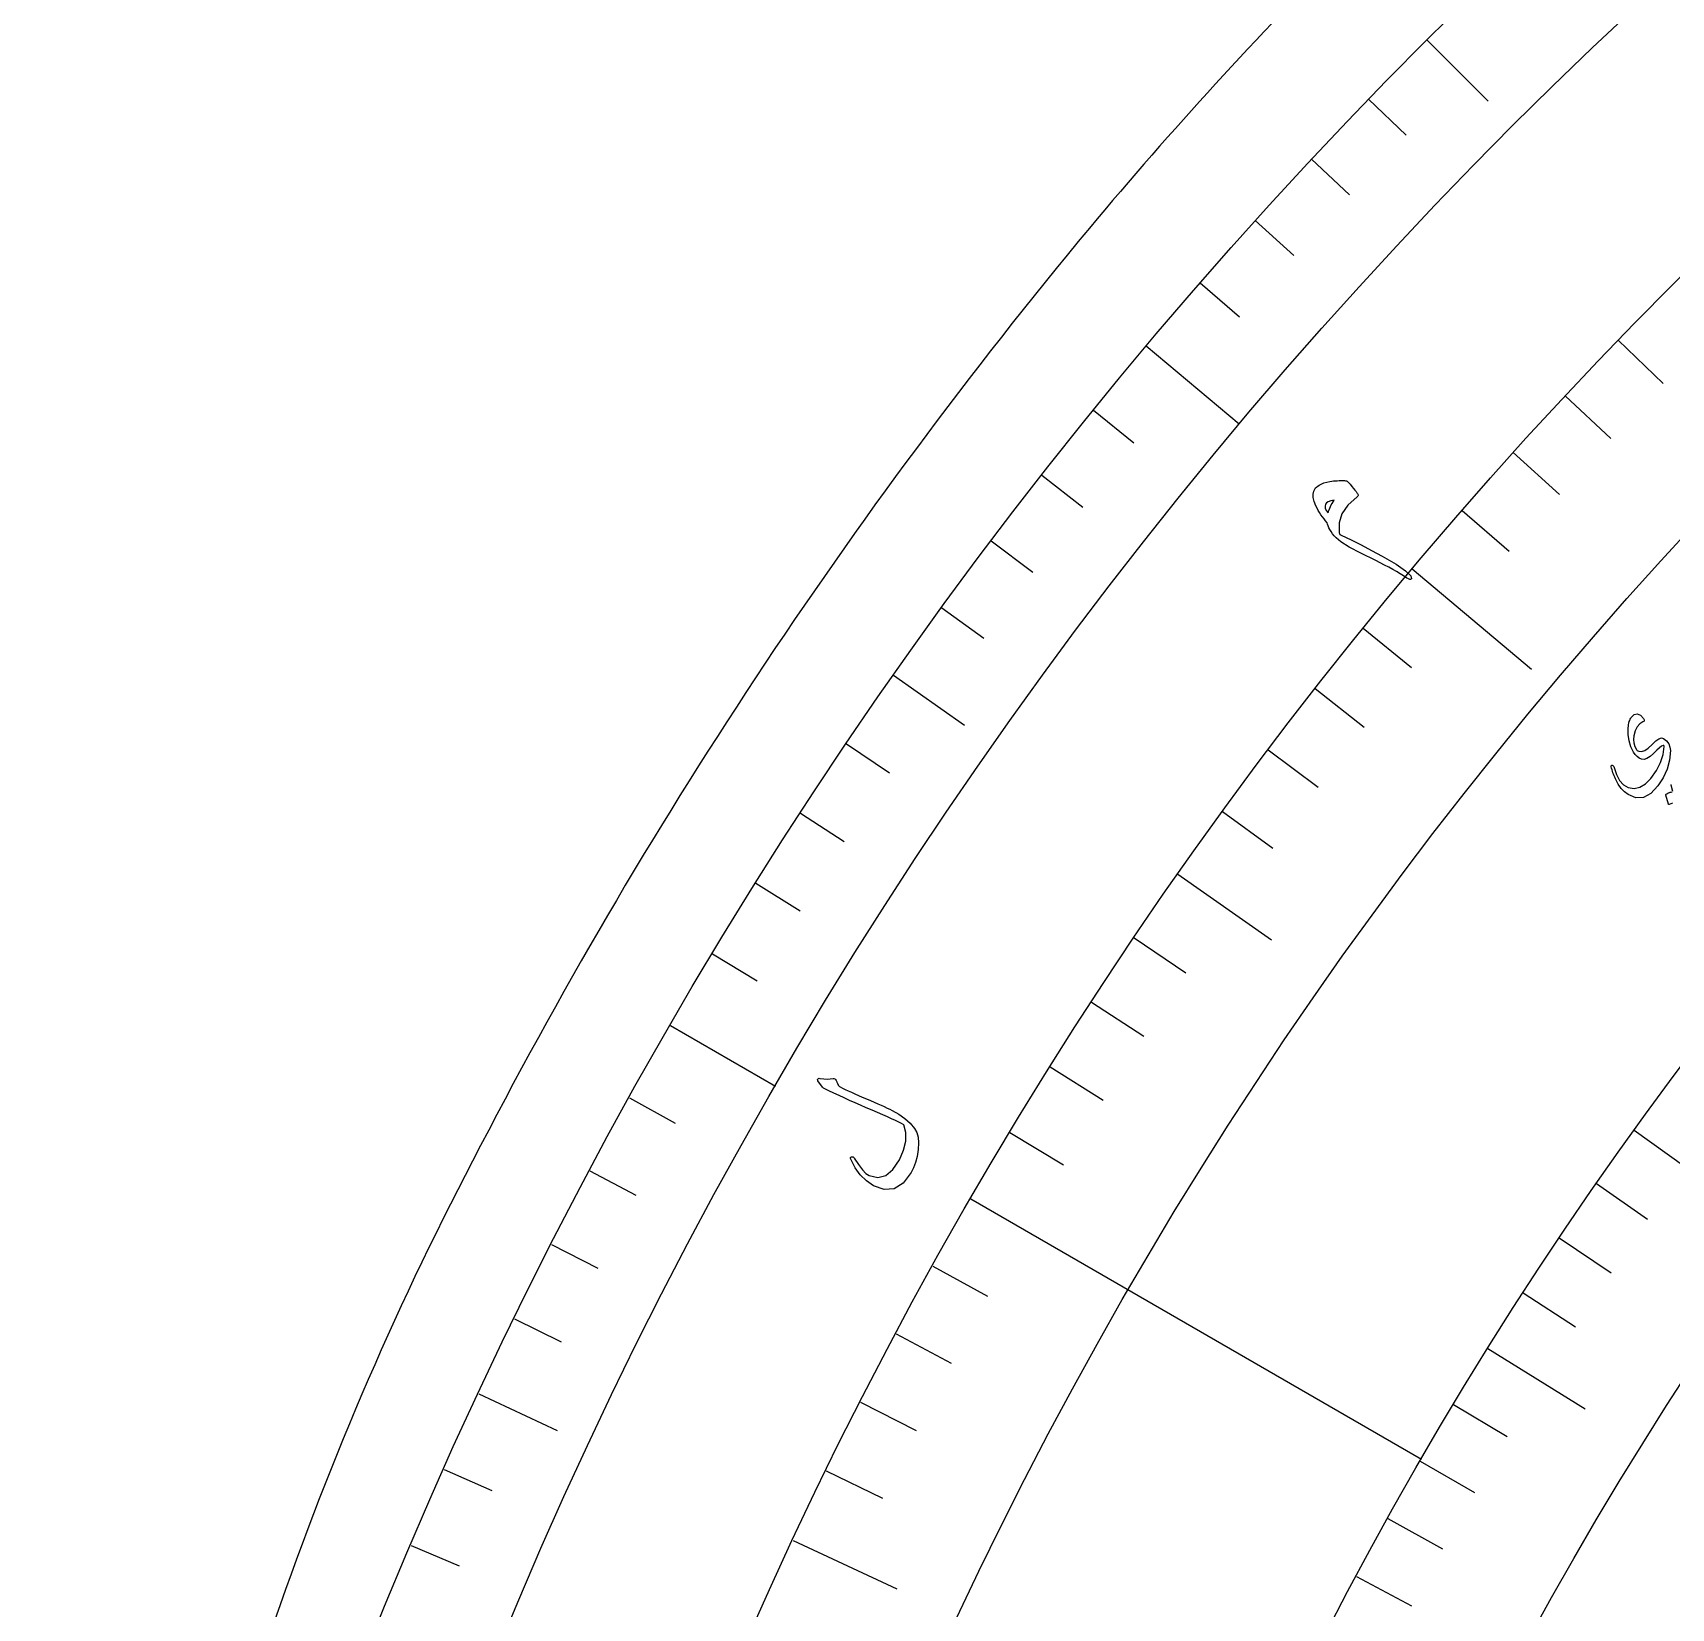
# Model space of a CAD drawing. Header units: millimetres. Extents: x -280 to 280, y -280 to 325.
# Drawn here: x -274.4 to -179.9, y 103.6 to 194.4 of the extents above; entities that cross this region are included whole.
import ezdxf

# ---------------------------------------------------------------- set-up
doc = ezdxf.new("R2010")
doc.units = ezdxf.units.MM
for name, color, linetype in [('CUT_OUTER', 1, 'Continuous'), ('ENGRAVE', 7, 'Continuous'), ('ENGRAVE_FINE', 8, 'Continuous'), ('TEXT', 5, 'Continuous')]:
    doc.layers.add(name, color=color, linetype=linetype)

msp = doc.modelspace()

# ---------------------------------------------------------------- linework, layer by layer
at = {"layer": 'CUT_OUTER'}
for centre, radius, start, end in [((-24.1986, 25.052), 246.6349, 129.873816, 140.124297), ((14.3348, -6.1119), 296.188, 140.276813, 152.776561), ((-78.7774, 40.3559), 192.1368, 152.396432, 161.271161)]:
    msp.add_arc(centre, radius, start, end, dxfattribs=at)
at = {"layer": 'ENGRAVE'}
for points in [[(-194.0301, 194.0301), (-190.4946, 190.4946)], [(-210.2026, 176.3809), (-204.8403, 171.8814)], [(-194.8817, 163.5252), (-187.9873, 157.7401)], [(-224.7753, 157.3894), (-220.6796, 154.5215)], [(-208.3923, 145.9178), (-202.9859, 142.1322)], [(-237.6374, 137.2), (-231.5752, 133.7)], [(-220.3169, 127.2), (-194.3361, 112.2)], [(-190.5058, 118.5872), (-184.9026, 115.0993)], [(-248.6909, 115.9665), (-244.1593, 113.8534)], [(-230.5647, 107.5141), (-224.5831, 104.7248)]]:
    msp.add_lwpolyline(points, dxfattribs=at)
for radius in [274.4, 274.4, 267.4, 254.4, 254.4, 243.9, 224.4, 224.4, 213.9, 194.4, 194.4]:
    msp.add_circle((0, 0), radius, dxfattribs=at)
msp.add_arc((0, 0), 194.4, 90, 180, dxfattribs=at)
at = {"layer": 'ENGRAVE_FINE'}
for points in [[(-197.3868, 190.6143), (-195.2288, 188.5303)], [(-200.6835, 187.1404), (-198.4894, 185.0944)], [(-203.9189, 183.6094), (-201.6895, 181.602)], [(-207.0923, 180.0226), (-204.8282, 178.0544)], [(-183, 176.7211), (-180.4104, 174.2203)], [(-186.0564, 173.5004), (-183.4235, 171.0452)], [(-213.2489, 172.6855), (-210.9174, 170.7976)], [(-189.056, 170.2268), (-186.3807, 167.818)], [(-216.2302, 168.9375), (-213.8661, 167.0905)], [(-191.9981, 166.9014), (-189.2812, 164.5396)], [(-219.1456, 165.138), (-216.7497, 163.3326)], [(-221.9943, 161.2883), (-219.5672, 159.5249)], [(-197.7059, 160.0991), (-194.9082, 157.8336)], [(-200.4699, 156.6243), (-197.6331, 154.4079)], [(-227.4879, 153.4425), (-225.0008, 151.765)], [(-203.1729, 153.1017), (-200.2978, 150.9352)], [(-230.1312, 149.449), (-227.6152, 147.815)], [(-205.8139, 149.5326), (-202.9015, 147.4165)], [(-232.7044, 145.4098), (-230.1603, 143.8201)], [(-210.9072, 142.2587), (-207.9226, 140.2456)], [(-235.2067, 141.3264), (-232.6352, 139.7813)], [(-213.3578, 138.5562), (-210.3386, 136.5955)], [(-215.7434, 134.8115), (-212.6905, 132.9038)], [(-239.9956, 133.0318), (-237.3718, 131.5773)], [(-218.0634, 131.0257), (-214.9776, 129.1715)], [(-182.0669, 131.1755), (-179.146, 129.0711)], [(-242.2808, 128.823), (-239.632, 127.4146)], [(-184.2545, 128.0845), (-181.2986, 126.0297)], [(-186.3906, 124.9556), (-183.4004, 122.9509)], [(-244.4922, 124.575), (-241.8192, 123.213)], [(-222.5033, 123.3356), (-219.3546, 121.5903)], [(-188.4746, 121.7895), (-185.4509, 119.8357)], [(-246.6291, 120.289), (-243.9327, 118.9739)], [(-224.6219, 119.4336), (-221.4433, 117.7435)], [(-226.6721, 115.4952), (-223.4644, 113.8608)], [(-192.4834, 115.3494), (-189.3955, 113.4989)], [(-250.6769, 111.6085), (-247.9362, 110.3883)], [(-228.6532, 111.5216), (-225.4175, 109.9435)], [(-194.407, 112.0771), (-191.2882, 110.2791)], [(-196.2759, 108.771), (-193.1271, 107.0261)], [(-252.5865, 107.2166), (-249.825, 106.0444)], [(-198.0894, 105.4322), (-194.9115, 103.7408)]]:
    msp.add_lwpolyline(points, dxfattribs=at)
at = {"layer": 'TEXT'}
for points in [[(-199.7679, 166.1897), (-199.8631, 166.3008), (-199.9553, 166.4146), (-200.0445, 166.531), (-200.1308, 166.6502), (-200.2124, 166.7722), (-200.2879, 166.8973), (-200.3572, 167.0253), (-200.4203, 167.1564), (-200.5189, 167.4126), (-200.5737, 167.6385), (-200.5847, 167.8339), (-200.552, 167.9988), (-200.4375, 168.1959), (-200.2434, 168.3559), (-199.9699, 168.4784), (-199.617, 168.5632), (-199.5125, 168.5802), (-199.4077, 168.594), (-199.3027, 168.6045), (-199.1974, 168.6118), (-199.0916, 168.6163), (-198.9847, 168.6184), (-198.8769, 168.6181), (-198.7681, 168.6155), (-198.7079, 168.6105), (-198.656, 168.5975), (-198.6122, 168.5767), (-198.5766, 168.5479), (-198.4558, 168.4054), (-198.3486, 168.2775), (-198.255, 168.164), (-198.1749, 168.0651), (-198.1094, 167.9822), (-198.0593, 167.9169), (-198.0247, 167.8691), (-198.0056, 167.8388), (-197.9908, 167.7917), (-197.9932, 167.7487), (-198.0127, 167.7099), (-198.0494, 167.6754), (-198.5742, 167.2061), (-198.9199, 166.705), (-199.0863, 166.1734), (-199.0735, 165.612), (-199.0578, 165.5603), (-199.0342, 165.518), (-199.0027, 165.4853), (-198.9633, 165.462), (-198.3945, 165.1942), (-197.8113, 164.9047), (-197.2136, 164.5936), (-196.6017, 164.2608), (-195.7977, 163.7895), (-195.2499, 163.4133), (-194.9576, 163.1327), (-194.9206, 162.9481), (-194.96, 162.9186), (-195.0173, 162.917), (-195.0925, 162.9432), (-195.1857, 162.9972), (-195.3693, 163.1226), (-195.5649, 163.2477), (-195.7723, 163.3727), (-195.9918, 163.4974), (-196.222, 163.6224), (-196.4619, 163.7481), (-196.7115, 163.8745), (-196.9708, 164.0015), (-197.8406, 164.4274), (-198.5116, 164.7866), (-198.9835, 165.08), (-199.2557, 165.308), (-199.3664, 165.4331), (-199.4632, 165.5547), (-199.5461, 165.6727), (-199.6149, 165.7873), (-199.6709, 165.8971), (-199.715, 166.0007), (-199.7474, 166.0983), (-199.7679, 166.1897)], [(-199.7243, 166.7639), (-199.6975, 166.8502), (-199.6655, 166.9382), (-199.6284, 167.0279), (-199.5863, 167.1191), (-199.5393, 167.2116), (-199.4881, 167.3049), (-199.4324, 167.3989), (-199.3723, 167.4937), (-199.5641, 167.4505), (-199.7101, 167.3967), (-199.8103, 167.3325), (-199.8647, 167.2579), (-199.8938, 167.1395), (-199.8802, 167.0176), (-199.8237, 166.8924), (-199.7243, 166.7639)], [(-181.5654, 154.7003), (-181.7472, 154.5903), (-181.8949, 154.4207), (-182.0085, 154.1914), (-182.0876, 153.9026), (-182.1068, 153.6934), (-182.0895, 153.4912), (-182.0357, 153.296), (-181.9455, 153.1079), (-181.9219, 153.0769), (-181.8921, 153.0508), (-181.8561, 153.0297), (-181.814, 153.0135), (-181.649, 153.0033), (-181.4661, 153.0649), (-181.2651, 153.1983), (-181.0459, 153.4033), (-180.8316, 153.6073), (-180.6497, 153.7331), (-180.5005, 153.7808), (-180.384, 153.7506), (-180.2077, 153.608), (-180.0829, 153.4433), (-180.0095, 153.2566), (-179.9873, 153.0479), (-180.0436, 152.494), (-180.1812, 151.971), (-180.4003, 151.4786), (-180.701, 151.0163), (-181.116, 150.5839), (-181.5415, 150.3556), (-181.9785, 150.3315), (-182.4273, 150.5121), (-182.6279, 150.6665), (-182.8167, 150.8694), (-182.9936, 151.1209), (-183.1585, 151.4209), (-183.1986, 151.5113), (-183.2356, 151.6005), (-183.2695, 151.6887), (-183.3001, 151.7758), (-183.3277, 151.8624), (-183.3522, 151.949), (-183.3736, 152.0357), (-183.392, 152.1223), (-183.3952, 152.1634), (-183.3873, 152.1912), (-183.3682, 152.2057), (-183.338, 152.2069), (-183.3093, 152.1977), (-183.286, 152.1819), (-183.2683, 152.1596), (-183.2559, 152.1307), (-183.1023, 151.6714), (-182.9129, 151.3184), (-182.6882, 151.0713), (-182.4285, 150.9297), (-182.0773, 150.8744), (-181.7413, 150.9414), (-181.4204, 151.1306), (-181.1141, 151.4419), (-180.79, 151.898), (-180.5546, 152.3566), (-180.4078, 152.8181), (-180.3497, 153.2831), (-180.351, 153.3151), (-180.3619, 153.336), (-180.3822, 153.3456), (-180.412, 153.3441), (-180.4965, 153.3069), (-180.6158, 153.2192), (-180.7698, 153.0807), (-180.9584, 152.8915), (-181.1586, 152.7059), (-181.3399, 152.5882), (-181.5025, 152.5385), (-181.6463, 152.5567), (-181.7794, 152.621), (-181.9009, 152.7098), (-182.0108, 152.8234), (-182.1091, 152.9616), (-182.2668, 153.2752), (-182.37, 153.6136), (-182.4186, 153.9769), (-182.4123, 154.3649), (-182.4051, 154.4635), (-182.3934, 154.5553), (-182.3773, 154.6403), (-182.3568, 154.7186), (-182.3324, 154.79), (-182.3046, 154.8544), (-182.2735, 154.912), (-182.2391, 154.9626), (-182.068, 155.1296), (-181.8944, 155.1734), (-181.7187, 155.0941), (-181.5406, 154.892), (-181.5047, 154.8235), (-181.4969, 154.7687), (-181.5171, 154.7277), (-181.5654, 154.7003)], [(-229.1307, 134.0056), (-229.1465, 134.0335), (-229.153, 134.0614), (-229.1505, 134.0892), (-229.1388, 134.117), (-229.1193, 134.1403), (-229.0933, 134.1545), (-229.0609, 134.1595), (-229.0221, 134.1554), (-228.8, 134.1246), (-228.5994, 134.1129), (-228.4203, 134.1204), (-228.2626, 134.1469), (-228.2093, 134.1508), (-228.1611, 134.1325), (-228.1181, 134.0919), (-228.0804, 134.0292), (-228.0649, 133.9942), (-228.0499, 133.9607), (-228.0352, 133.9288), (-228.021, 133.8985), (-228.0076, 133.87), (-227.9955, 133.8437), (-227.9849, 133.8195), (-227.9756, 133.7974), (-227.9576, 133.759), (-227.9302, 133.723), (-227.8936, 133.6895), (-227.8476, 133.6586), (-227.7075, 133.589), (-227.5534, 133.5152), (-227.3855, 133.4372), (-227.2037, 133.355), (-227.0082, 133.2681), (-226.7995, 133.1759), (-226.5774, 133.0786), (-226.3421, 132.976), (-226.1054, 132.8768), (-225.8839, 132.7819), (-225.6775, 132.6912), (-225.4864, 132.6048), (-225.3096, 132.5229), (-225.1465, 132.4456), (-224.9969, 132.3731), (-224.861, 132.3052), (-224.4681, 132.0879), (-224.1204, 131.8407), (-223.8175, 131.5639), (-223.5594, 131.2577), (-223.4337, 131.0335), (-223.3582, 130.757), (-223.3327, 130.4283), (-223.3569, 130.0472), (-223.4201, 129.6564), (-223.5077, 129.306), (-223.6198, 128.9958), (-223.7564, 128.7257), (-224.2239, 128.1215), (-224.7426, 127.793), (-225.3137, 127.7405), (-225.9379, 127.965), (-226.3424, 128.2394), (-226.6944, 128.5856), (-226.9938, 129.004), (-227.2399, 129.4948), (-227.2515, 129.5281), (-227.2536, 129.5574), (-227.2464, 129.5826), (-227.2297, 129.6038), (-227.2064, 129.6232), (-227.1834, 129.6349), (-227.1609, 129.639), (-227.1389, 129.6356), (-227.1091, 129.6251), (-227.0837, 129.6093), (-227.0626, 129.5881), (-227.0459, 129.5616), (-226.7981, 129.1812), (-226.5701, 128.8867), (-226.3621, 128.6781), (-226.1742, 128.5551), (-225.6803, 128.4473), (-225.2268, 128.5624), (-224.8131, 128.9001), (-224.4383, 129.4602), (-224.192, 130.0179), (-224.0653, 130.5404), (-224.0584, 131.028), (-224.1717, 131.4813), (-224.3114, 131.5551), (-224.4765, 131.6379), (-224.6671, 131.7297), (-224.8832, 131.8305), (-225.1255, 131.9401), (-225.3948, 132.0582), (-225.6913, 132.1849), (-226.0147, 132.3201), (-226.3465, 132.4629), (-226.6723, 132.6048), (-226.9921, 132.7456), (-227.3059, 132.8855), (-227.6135, 133.025), (-227.9145, 133.1644), (-228.2089, 133.3039), (-228.4968, 133.4435), (-228.7805, 133.5666), (-228.8098, 133.5858), (-228.8355, 133.6067), (-228.8575, 133.6295), (-228.8758, 133.6542)]]:
    msp.add_lwpolyline(points, close=True, dxfattribs=at)
for points in [[(-179.8713, 150.0141), (-179.9611, 149.984), (-180.063, 149.949), (-180.0762, 149.9476), (-180.0861, 149.9504), (-180.0925, 149.9572), (-180.0955, 149.9682), (-180.2515, 150.4889), (-180.2526, 150.4997), (-180.2493, 150.511), (-180.2416, 150.5225), (-180.2296, 150.5345), (-180.1838, 150.5631), (-180.1368, 150.5887), (-180.0887, 150.6114), (-180.0395, 150.6312), (-179.9895, 150.6483), (-179.9391, 150.6629), (-179.8881, 150.6752)], [(-179.8366, 150.685), (-179.947, 151.0655), (-179.948, 151.0763), (-179.9446, 151.0876), (-179.937, 151.0991)]]:
    msp.add_lwpolyline(points, dxfattribs=at)

doc.saveas('drawing.dxf')
